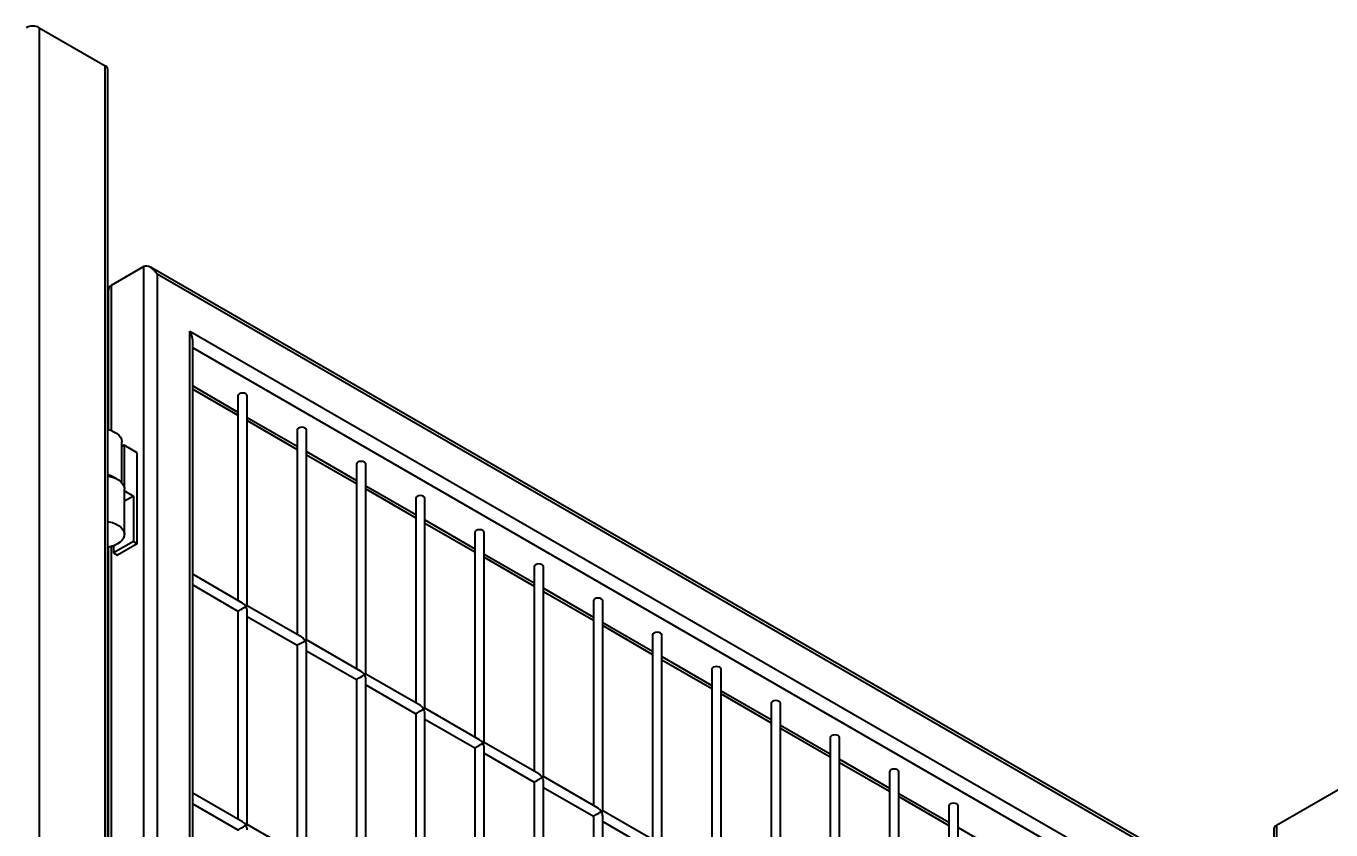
# Model space of a CAD drawing. Header units: millimetres. Extents: x 0 to 420, y 0 to 297.
# Drawn here: x 223.29 to 237.31, y 139.1 to 147.74 of the extents above; entities that cross this region are included whole.
import ezdxf

# ---------------------------------------------------------------- set-up
doc = ezdxf.new("R2010")
doc.units = ezdxf.units.MM

msp = doc.modelspace()

# ---------------------------------------------------------------- linework, layer by layer
at = {"color": 7, "linetype": 'Continuous', "lineweight": 40}
for p, q in [((223.433, 147.7263), (224.1401, 147.3181)), ((224.1694, 115.1294), (224.1694, 147.2773)), ((224.5573, 145.1584), (224.2038, 144.9543)), ((224.5573, 115.763), (224.5573, 145.1584)), ((236.6923, 138.1869), (224.628, 145.1514)), ((224.6987, 145.0768), (224.6987, 115.8446)), ((236.663, 138.17), (224.6987, 145.0768)), ((224.1745, 144.8896), (224.1745, 143.4073)), ((225.0523, 144.4644), (236.3094, 137.9658)), ((225.0523, 116.0488), (225.0523, 144.4644)), ((225.0816, 116.0657), (225.0816, 144.3659)), ((225.0816, 143.8422), (225.568, 143.5614)), ((225.568, 143.7705), (225.568, 141.5707)), ((225.668, 141.513), (225.668, 143.7705)), ((225.668, 143.5037), (226.2044, 143.194)), ((224.3194, 142.8367), (224.3194, 143.2763)), ((226.2044, 143.4031), (226.2044, 141.2034)), ((226.3044, 141.1456), (226.3044, 143.4031)), ((224.3452, 143.2396), (224.3194, 143.2247)), ((224.3452, 143.2396), (224.3452, 142.7905)), ((224.4866, 143.1579), (224.3452, 143.2396)), ((224.4866, 142.1781), (224.4866, 143.1579)), ((226.3044, 143.1363), (226.8408, 142.8266)), ((226.8408, 143.0357), (226.8408, 140.836)), ((226.9408, 140.7782), (226.9408, 143.0357)), ((224.3477, 142.2801), (224.3477, 142.7701)), ((224.3477, 142.7482), (224.4442, 142.6925)), ((226.9408, 142.7689), (227.4772, 142.4593)), ((224.4442, 142.6925), (224.3477, 142.6368)), ((224.4442, 142.6925), (224.4442, 142.2026)), ((227.4772, 142.6683), (227.4772, 140.4686)), ((227.5772, 140.4109), (227.5772, 142.6683)), ((227.5772, 142.4015), (228.1136, 142.0919)), ((228.1136, 142.3009), (228.1136, 140.1012)), ((228.2136, 140.0435), (228.2136, 142.3009)), ((224.4442, 142.2026), (224.232, 142.0801)), ((224.232, 142.1584), (224.232, 142.0801)), ((224.4866, 142.1781), (224.2745, 142.0556)), ((224.4442, 142.2026), (224.4866, 142.1781)), ((224.1745, 142.1428), (224.1745, 118.911)), ((224.232, 142.0801), (224.2745, 142.0556)), ((228.2136, 142.0341), (228.75, 141.7245)), ((228.75, 141.9335), (228.75, 139.7338)), ((228.85, 139.6761), (228.85, 141.9335)), ((225.618, 141.5419), (225.0816, 141.8515)), ((225.0816, 141.7361), (225.568, 141.4553)), ((228.85, 141.6668), (229.3863, 141.3571)), ((225.568, 141.4553), (225.568, 139.2191)), ((226.2544, 141.1745), (225.668, 141.513)), ((225.668, 139.1614), (225.668, 141.4553)), ((229.3863, 141.5662), (229.3863, 139.3664)), ((229.4863, 139.3087), (229.4863, 141.5662)), ((225.668, 141.3976), (226.2044, 141.0879)), ((229.4863, 141.2994), (230.0227, 140.9897)), ((230.0227, 141.1988), (230.0227, 138.9991)), ((230.1227, 138.9413), (230.1227, 141.1988)), ((226.2044, 141.0879), (226.2044, 138.8517)), ((226.8908, 140.8071), (226.3044, 141.1456)), ((226.3044, 138.794), (226.3044, 141.0879)), ((226.3044, 141.0302), (226.8408, 140.7205)), ((230.1227, 140.932), (230.6591, 140.6223)), ((227.5272, 140.4397), (226.9408, 140.7782)), ((230.6591, 140.8314), (230.6591, 138.6317)), ((230.7591, 138.5739), (230.7591, 140.8314)), ((226.8408, 140.7205), (226.8408, 138.4843)), ((226.9408, 138.4266), (226.9408, 140.7205)), ((226.9408, 140.6628), (227.4772, 140.3531)), ((230.7591, 140.5646), (231.2955, 140.255)), ((227.4772, 140.3531), (227.4772, 138.117)), ((228.1636, 140.0723), (227.5772, 140.4109)), ((227.5772, 138.0592), (227.5772, 140.3531)), ((231.2955, 140.464), (231.2955, 138.2643)), ((231.3955, 138.2066), (231.3955, 140.464)), ((227.5772, 140.2954), (228.1136, 139.9857)), ((231.3955, 140.1972), (231.9319, 139.8876)), ((231.9319, 140.0966), (231.9319, 137.8969)), ((232.0319, 137.8392), (232.0319, 140.0966)), ((228.1136, 139.9857), (228.1136, 137.7496)), ((228.7999, 139.705), (228.2136, 140.0435)), ((228.2136, 137.6918), (228.2136, 139.9857)), ((228.2136, 139.928), (228.75, 139.6184)), ((232.0319, 139.8298), (232.5683, 139.5202)), ((229.4363, 139.3376), (228.85, 139.6761)), ((232.5683, 139.7292), (232.5683, 137.5295)), ((232.6683, 137.4718), (232.6683, 139.7292)), ((225.618, 139.1902), (225.0816, 139.4999)), ((228.75, 139.6184), (228.75, 137.3822)), ((228.85, 137.3245), (228.85, 139.6184)), ((228.85, 139.5606), (229.3863, 139.251)), ((236.7266, 139.154), (237.4337, 139.5622)), ((225.0816, 139.3844), (225.568, 139.1036)), ((232.6683, 139.4625), (233.2047, 139.1528)), ((233.2047, 139.3619), (233.2047, 137.1621)), ((233.3047, 137.1044), (233.3047, 139.3619)), ((229.3863, 139.251), (229.3863, 137.0148)), ((230.0727, 138.9702), (229.4863, 139.3087)), ((229.4863, 136.9571), (229.4863, 139.251)), ((226.2544, 138.8229), (225.668, 139.1614)), ((229.4863, 139.1932), (230.0227, 138.8836)), ((236.6973, 139.1132), (236.6973, 136.1088))]:
    msp.add_line(p, q, dxfattribs=at)
at = {"color": 8, "linetype": 'Continuous', "lineweight": 40}
for p, q in [((223.433, 147.7263), (223.433, 115.5545)), ((224.1401, 115.1463), (224.1401, 147.3181)), ((224.2038, 144.9543), (224.2038, 143.398)), ((236.168, 137.8842), (225.0816, 144.2842)), ((225.0816, 143.876), (225.568, 143.5952)), ((225.668, 143.5375), (226.2044, 143.2278)), ((226.3044, 143.1701), (226.8408, 142.8605)), ((226.9408, 142.8027), (227.4772, 142.4931)), ((227.5772, 142.4353), (228.1136, 142.1257)), ((224.2038, 142.1494), (224.2038, 118.9018)), ((228.2136, 142.068), (228.75, 141.7583)), ((228.85, 141.7006), (229.3863, 141.3909)), ((229.4863, 141.3332), (230.0227, 141.0235)), ((230.1227, 140.9658), (230.6591, 140.6562)), ((230.7591, 140.5984), (231.2955, 140.2888)), ((231.3955, 140.231), (231.9319, 139.9214)), ((232.0319, 139.8637), (232.5683, 139.554)), ((232.6683, 139.4963), (233.2047, 139.1866)), ((233.3047, 139.1289), (233.8411, 138.8192)), ((236.7266, 139.154), (236.7266, 136.0919))]:
    msp.add_line(p, q, dxfattribs=at)
at = {"color": 7, "linetype": 'Continuous', "lineweight": 40, "flags": 128}
for points in [[(225.668, 143.7705), (225.6642, 143.7815), (225.6533, 143.7909), (225.6371, 143.7971), (225.618, 143.7993), (225.5988, 143.7971), (225.5826, 143.7909), (225.5718, 143.7815), (225.568, 143.7705)], [(224.1694, 143.4086), (224.2021, 143.3986), (224.2357, 143.3841), (224.2646, 143.3665), (224.288, 143.3464), (224.3052, 143.3243), (224.3158, 143.3008), (224.3194, 143.2767), (224.3194, 143.2763)], [(226.3044, 143.4031), (226.3006, 143.4141), (226.2897, 143.4235), (226.2735, 143.4297), (226.2544, 143.4319), (226.2352, 143.4297), (226.219, 143.4235), (226.2082, 143.4141), (226.2044, 143.4031)], [(226.9408, 143.0357), (226.937, 143.0467), (226.9261, 143.0561), (226.9099, 143.0624), (226.8908, 143.0646), (226.8716, 143.0624), (226.8554, 143.0561), (226.8446, 143.0467), (226.8408, 143.0357)], [(224.1694, 142.9083), (224.1808, 142.9062), (224.2191, 142.8962), (224.2539, 142.8827), (224.2844, 142.866), (224.3096, 142.8467), (224.3288, 142.8251), (224.3415, 142.802), (224.3473, 142.778), (224.3477, 142.7701)], [(227.5772, 142.6683), (227.5734, 142.6794), (227.5625, 142.6887), (227.5463, 142.695), (227.5272, 142.6972), (227.508, 142.695), (227.4918, 142.6887), (227.481, 142.6794), (227.4772, 142.6683)], [(224.1694, 142.4184), (224.1808, 142.4162), (224.2191, 142.4063), (224.2539, 142.3928), (224.2844, 142.3761), (224.3096, 142.3567), (224.3288, 142.3352), (224.3415, 142.3121), (224.3473, 142.2881), (224.3461, 142.2639), (224.3379, 142.2401), (224.3229, 142.2175), (224.3016, 142.1966), (224.2745, 142.1781), (224.2424, 142.1624), (224.2063, 142.1501), (224.1694, 142.1419)], [(228.2136, 142.3009), (228.2098, 142.312), (228.1989, 142.3213), (228.1827, 142.3276), (228.1636, 142.3298), (228.1444, 142.3276), (228.1282, 142.3213), (228.1174, 142.312), (228.1136, 142.3009)], [(228.85, 141.9335), (228.8461, 141.9446), (228.8353, 141.954), (228.8191, 141.9602), (228.8, 141.9624), (228.7808, 141.9602), (228.7646, 141.954), (228.7538, 141.9446), (228.75, 141.9335)], [(229.4863, 141.5662), (229.4825, 141.5772), (229.4717, 141.5866), (229.4555, 141.5928), (229.4364, 141.595), (229.4172, 141.5928), (229.401, 141.5866), (229.3902, 141.5772), (229.3863, 141.5662)], [(230.1227, 141.1988), (230.1189, 141.2098), (230.1081, 141.2192), (230.0919, 141.2254), (230.0727, 141.2276), (230.0536, 141.2254), (230.0374, 141.2192), (230.0266, 141.2098), (230.0227, 141.1988)], [(230.7591, 140.8314), (230.7553, 140.8424), (230.7445, 140.8518), (230.7283, 140.8581), (230.7091, 140.8603), (230.69, 140.8581), (230.6738, 140.8518), (230.6629, 140.8424), (230.6591, 140.8314)], [(231.3955, 140.464), (231.3917, 140.4751), (231.3809, 140.4844), (231.3647, 140.4907), (231.3455, 140.4929), (231.3264, 140.4907), (231.3102, 140.4844), (231.2993, 140.4751), (231.2955, 140.464)], [(232.0319, 140.0966), (232.0281, 140.1077), (232.0173, 140.117), (232.0011, 140.1233), (231.9819, 140.1255), (231.9628, 140.1233), (231.9466, 140.117), (231.9357, 140.1077), (231.9319, 140.0966)], [(232.6683, 139.7292), (232.6645, 139.7403), (232.6537, 139.7497), (232.6375, 139.7559), (232.6183, 139.7581), (232.5992, 139.7559), (232.583, 139.7497), (232.5721, 139.7403), (232.5683, 139.7292)], [(233.3047, 139.3619), (233.3009, 139.3729), (233.2901, 139.3823), (233.2739, 139.3885), (233.2547, 139.3907), (233.2356, 139.3885), (233.2194, 139.3823), (233.2085, 139.3729), (233.2047, 139.3619)]]:
    msp.add_lwpolyline(points, dxfattribs=at)
at = {"color": 7, "linetype": 'Continuous', "lineweight": 40}
for centre, radius, start, end in [((223.3623, 147.5899), 0.1537, 62.60945, 117.39139), ((224.1194, 147.2723), 0.0503, 5.68712, 65.63245), ((224.1037, 142.6405), 0.2858, 56.90162, 76.70904), ((236.7474, 139.1082), 0.0503, 114.37332, 174.30284)]:
    msp.add_arc(centre, radius, start, end, dxfattribs=at)
for centre, major_axis, ratio, start_param, end_param in [((224.628, 145.036), (-0.0707, 0.1225), 0.5773346, 4.7123483, 6.2831447), ((224.2745, 144.8319), (-0.0707, 0.1225), 0.5773346, 6.2831447, 7.0685428), ((224.9816, 144.4236), (-0.0707, 0.1225), 0.5773346, 3.9269502, 4.7123483), ((225.618, 141.4841), (0.05, 0.0289), 0.0000704, 3.141552, 5.4977465), ((225.618, 141.4841), (-0.0354, 0.0612), 0.5773346, 4.7123483, 5.4978278), ((225.618, 141.4841), (0.05, 0.0289), 0.0000704, 5.4977465, 6.2831447), ((225.618, 141.4841), (-0.0354, 0.0612), 0.5773346, 3.9269502, 4.7123483), ((226.2544, 141.1168), (-0.0354, 0.0612), 0.5773346, 4.7123483, 5.4978278), ((226.2544, 141.1168), (0.05, 0.0289), 0.0000704, 3.141552, 5.4977465), ((226.2544, 141.1168), (0.05, 0.0289), 0.0000704, 5.4977465, 6.2831447), ((226.2544, 141.1168), (-0.0354, 0.0612), 0.5773346, 3.9269502, 4.7123483), ((226.8908, 140.7494), (0.05, 0.0289), 0.0000704, 3.141552, 5.4977465), ((226.8908, 140.7494), (-0.0354, 0.0612), 0.5773346, 4.7123483, 5.4978278), ((226.8908, 140.7494), (0.05, 0.0289), 0.0000704, 5.4977465, 6.2831447), ((226.8908, 140.7494), (-0.0354, 0.0612), 0.5773346, 3.9269502, 4.7123483), ((227.5272, 140.382), (0.05, 0.0289), 0.0000704, 3.141552, 5.4977465), ((227.5272, 140.382), (-0.0354, 0.0612), 0.5773346, 4.7123483, 5.4978278), ((227.5272, 140.382), (0.05, 0.0289), 0.0000704, 5.4977465, 6.2831447), ((227.5272, 140.382), (-0.0354, 0.0612), 0.5773346, 3.9269502, 4.7123483), ((228.1636, 140.0146), (-0.0354, 0.0612), 0.5773346, 4.7123483, 5.4978278), ((228.1636, 140.0146), (0.05, 0.0289), 0.0000704, 3.141552, 5.4977465), ((228.1636, 140.0146), (0.05, 0.0289), 0.0000704, 5.4977465, 6.2831447), ((228.1636, 140.0146), (-0.0354, 0.0612), 0.5773346, 3.9269502, 4.7123483), ((228.8, 139.6472), (0.05, 0.0289), 0.0000704, 3.141552, 5.4977465), ((228.8, 139.6472), (-0.0354, 0.0612), 0.5773346, 4.7123483, 5.4978278), ((228.8, 139.6472), (0.05, 0.0289), 0.0000704, 5.4977465, 6.2831447), ((228.8, 139.6472), (-0.0354, 0.0612), 0.5773346, 3.9269502, 4.7123483), ((229.4364, 139.2798), (0.05, 0.0289), 0.0000704, 3.141552, 5.4977465), ((229.4364, 139.2798), (-0.0354, 0.0612), 0.5773346, 4.7123483, 5.4978278), ((229.4364, 139.2798), (0.05, 0.0289), 0.0000704, 5.4977465, 6.2831447), ((229.4364, 139.2798), (-0.0354, 0.0612), 0.5773346, 3.9269502, 4.7123483), ((225.618, 139.1325), (0.05, 0.0289), 0.0000704, 3.141552, 5.4977465), ((225.618, 139.1325), (-0.0354, 0.0612), 0.5773346, 4.7123483, 5.4978278), ((225.618, 139.1325), (0.05, 0.0289), 0.0000704, 5.4977465, 6.2831447), ((225.618, 139.1325), (-0.0354, 0.0612), 0.5773346, 3.9269502, 4.7123483)]:
    msp.add_ellipse(centre, major_axis=major_axis, ratio=ratio, start_param=start_param, end_param=end_param, dxfattribs=at)

doc.saveas('drawing.dxf')
